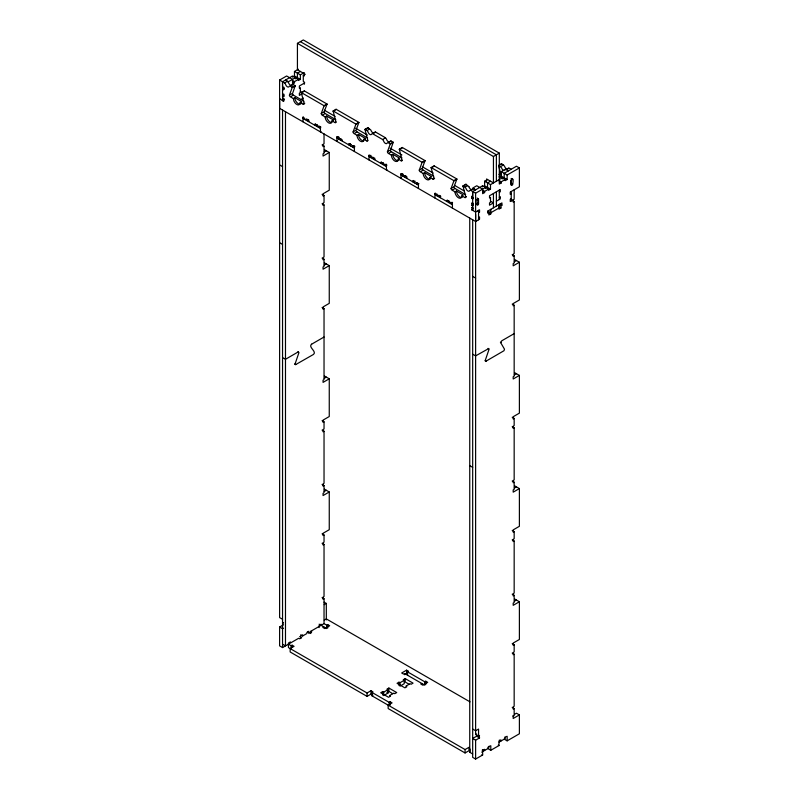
<?xml version="1.0" encoding="UTF-8"?>
<svg xmlns="http://www.w3.org/2000/svg" width="799" height="799" viewBox="0 0 799 799"><rect width="100%" height="100%" fill="white"/><g stroke="black" fill="none" stroke-linecap="round" stroke-linejoin="round"><path stroke-width="1.2" d="M279.61 101.253L279.61 617.587L282.546 619.285M284.015 87.301L282.546 87.021L282.546 81.738L292.514 75.985L298.407 79.371L298.407 80.499L300.364 79.371L300.364 74.846L304.289 72.579M473.417 198.631L471.7 198.492L471.7 196.224L472.678 196.794L472.678 191.51L482.656 185.748L488.519 189.153L488.519 190.282L490.486 189.153L490.486 184.629L484.613 181.223L487.56 179.525M298.407 79.371L294.481 81.638L294.481 82.766L292.524 83.895L292.524 79.371L286.631 75.985L279.61 80.04L279.61 108.334L475.625 221.493L475.615 193.208L485.592 187.445L485.582 188.584M499.315 179.525L499.315 153.118L493.442 156.514L493.442 182.921L486.581 178.956L486.581 181.223M496.379 181.223L496.379 154.816L300.364 41.648M498.985 208.01L498.985 209.138L500.943 208.01L500.943 205.743L498.985 204.614L498.985 208.01L490.816 212.724L487.879 211.026L487.879 213.293L488.858 212.724L488.858 214.981L490.816 213.852L490.816 209.328M511.23 180.055L511.23 184.909A1.039 0.599 -60 0 0 511.959 185.328A1.039 0.599 -60 0 0 512.698 184.06C514.796 174.791 508.883 179.845 511.23 184.909L512.698 184.06L511.959 183.63M512.698 715.954L514.166 715.664L514.166 708.503L513.188 709.063L513.188 706.805L514.166 706.236L514.166 654.181L513.188 654.751L513.188 652.483L514.166 651.914L514.166 644.753L513.188 645.312L513.188 643.055L519.39 639.47L519.39 601.747L513.188 605.332L513.188 603.065L514.166 602.496L514.166 595.335L513.188 595.894L513.188 593.637L514.166 593.068L514.166 541.013L513.188 541.582L513.188 539.315L514.166 538.746L514.166 531.585L513.188 532.144L513.188 529.887L519.39 526.301L519.39 488.579L513.188 492.164L513.188 489.897L514.166 489.328L514.166 482.167L513.188 482.726L513.188 480.469L514.166 479.899L514.166 427.845L513.188 428.404L513.188 426.147L514.166 425.577L514.166 418.416L513.188 418.976L513.188 416.718L519.39 413.133L519.39 375.41L513.188 378.996L513.188 376.728L514.166 376.159L514.166 305.248L512.209 304.109M324.034 337.028L311.63 344.189C307.745 347.185 317.293 351.48 313.408 354.476L295.7 364.594L295.151 363.705L298.856 352.878L298.267 351.88L285.483 359.28L282.546 357.582M500.803 342.661L500.424 342.222L504.509 349.213L503.949 350.741L486.042 361.158L485.283 360.309L488.988 349.483L488.618 348.614L475.615 355.885L472.678 354.187M291.895 85.094A2.777 1.598 60 0 0 292.174 84.654L292.804 84.314L295.161 85.623L292.224 87.321A1.388 0.799 60 0 1 292.184 87.62L289.418 95.141A1.398 0.809 60 0 0 290.407 96.839L293.343 98.537L293.922 101.064A4.854 2.796 60 0 0 299.625 104.359L300.204 102.492L303.141 104.19A1.398 0.809 60 0 0 304.129 103.62L301.363 92.924A1.388 0.799 60 0 1 301.323 92.574L304.259 90.876L327.001 104.01L324.054 105.708A1.388 0.799 60 0 1 324.014 106.007L321.258 113.518A1.398 0.809 60 0 0 322.237 115.216L325.183 116.914L326.651 116.065L333.513 120.02L333.323 121.208M353.088 131.885A1.398 0.809 60 0 0 354.077 133.593L357.013 135.291L358.481 134.442L365.343 138.407L365.163 139.585M433.807 176.229L423.18 170.097A1.398 0.809 60 0 1 422.202 168.389L424.968 160.889A1.388 0.799 60 0 0 425.008 160.589L402.267 147.465L399.33 149.163A1.388 0.799 60 0 0 399.37 149.513L402.057 160.589A1.398 0.809 60 0 1 401.148 160.779L398.212 159.081L397.632 160.939A4.854 2.796 60 0 1 391.929 157.653L391.35 155.116L388.404 153.418A1.398 0.809 60 0 1 387.875 152.929A1.398 0.809 60 0 1 387.585 152.429A1.398 0.809 60 0 1 387.425 151.71L390.192 144.21A1.398 0.809 60 0 0 390.232 143.91L393.168 142.212L390.811 140.904L390.182 141.233A2.777 1.598 60 0 1 388.334 141.683A2.777 1.598 60 0 1 386.476 139.106L385.557 137.818L375.54 132.035L374.621 132.254A2.777 1.598 60 0 1 372.773 132.694A2.777 1.598 60 0 1 370.926 130.117L367.93 127.64L364.993 129.338A1.388 0.799 60 0 0 365.033 129.688L367.8 140.384L366.811 140.954L363.875 139.256A4.854 2.796 60 0 1 360.449 141.233A4.854 2.796 60 0 1 357.013 135.291M333.513 120.02L332.034 120.869L331.465 122.736A4.854 2.796 60 0 1 327.61 122.107A4.854 2.796 60 0 1 325.183 116.914M423.18 173.493L424.659 172.644L431.52 176.609L430.042 177.458L429.463 179.326A4.854 2.796 60 0 1 425.617 178.686A4.854 2.796 60 0 1 423.19 173.493L420.244 171.795A1.398 0.809 60 0 1 419.255 170.087M284.025 88.15L284.015 89.498L282.546 89.278L284.015 88.429M500.793 342.431L501.772 340.793L514.166 333.632M295.161 85.623A1.388 0.799 60 0 1 295.121 85.922L292.434 93.892A1.398 0.809 60 0 0 293.343 95.141L303.96 101.263M327.001 104.01A1.388 0.799 60 0 1 326.961 104.309L324.194 111.82A1.398 0.809 60 0 0 325.183 113.518L335.8 119.65M332.034 120.869L334.981 122.567L335.96 122.007L333.203 111.301A1.388 0.799 60 0 1 333.153 110.961L336.099 109.263L358.831 122.387A1.398 0.809 60 0 1 358.791 122.686L356.034 130.197A1.398 0.809 60 0 0 357.013 131.895L367.63 138.027M393.168 142.212A1.398 0.809 60 0 1 393.128 142.512L390.441 150.482A1.398 0.809 60 0 0 391.35 151.72L401.967 157.852M455.021 191.88L456.489 191.031L463.35 194.986L461.882 195.835A4.844 2.796 60 0 1 461.293 197.703A4.854 2.796 60 0 1 455.6 194.417A4.844 2.796 60 0 1 455.021 191.88L452.084 190.182A1.398 0.809 60 0 1 451.095 188.464L453.862 180.974A1.398 0.809 60 0 0 453.902 180.664L456.838 178.966L434.107 165.842L431.16 167.54A1.388 0.799 60 0 0 431.2 167.89L433.967 178.586A1.398 0.809 60 0 1 432.988 179.156L430.042 177.458M456.838 178.966A1.398 0.809 60 0 1 456.798 179.276L454.042 186.786A1.398 0.809 60 0 0 455.021 188.484L465.637 194.606M304.289 84.275L304.289 82.007L303.3 81.448L303.3 75.406L304.289 75.975L304.289 73.708L297.428 69.753L297.428 43.346L303.3 39.95L499.315 153.118M292.514 77.113L294.471 75.985L294.471 71.461L298.387 69.193M300.364 71.451L297.408 73.158L297.408 77.683L295.45 78.811L295.46 77.673L288.439 81.728L285.503 80.03L288.479 82.517A2.777 1.598 60 0 0 291.455 85.333M279.61 80.04L284.614 82.926L287.061 81.518M303.3 75.406L305.268 74.277M290.646 85.853L293.093 84.434M292.674 87.341L295.121 85.922M282.546 93.992L284.015 94.282M304.759 82.866L299.365 85.982L299.365 88.24L300.354 87.68L300.354 92.584L299.365 93.143L299.365 95.411L302.312 93.713M284.174 95.321L282.546 96.26L284.015 96.539M289.418 95.141L291.875 93.723M282.546 98.337L284.015 98.617M284.015 100.884L282.546 100.594L284.504 99.466M290.896 96.549L293.343 95.141M301.363 92.924L303.32 91.795M293.343 98.537L294.811 97.688L301.672 101.643L300.204 102.492M300.554 99.635L303.29 98.047M303.141 104.19L304.779 103.251M303.39 121.378L302.801 121.718L303.29 116.914M324.504 105.718L326.961 104.309M308.024 119.46L306.397 120.399L306.886 118.991M306.397 119.271L308.843 120.12M321.258 113.518L323.705 112.1M309.093 121.108L308.354 121.538L308.354 120.399M322.726 114.936L325.183 113.518M333.203 111.301L335.161 110.172M316.883 124.614A1.059 0.609 0 0 1 316.364 124.454L314.886 125.303L315.375 123.895M314.886 124.175L317.333 125.024M317.333 126.152L316.843 126.442L316.843 125.303M320.119 126.442L318.481 127.381L318.971 125.962M318.481 126.252L320.928 127.101M321.028 131.565L320.439 131.905L320.439 127.381M355.545 130.487L353.098 131.895L355.855 124.384A1.398 0.809 60 0 0 355.895 124.085L358.831 122.387M356.344 124.105L358.791 122.686M337.368 140.994L336.779 141.343L337.268 136.529M338.746 136.809L336.779 137.937L354.426 148.125M310.801 633.527L310.801 631.27L324.034 623.629L324.034 598.731L323.056 599.3L323.056 597.033L324.034 596.463L324.034 544.409L323.056 544.978L323.056 542.711L324.034 542.141L324.034 534.98L323.056 535.54L323.056 533.283L329.258 529.697L329.258 491.974L323.056 495.56L323.056 493.293L324.034 492.723L324.034 485.562L323.056 486.122L323.056 483.864L324.034 483.295L324.034 431.24L323.056 431.81L323.056 429.542L324.034 428.973L324.034 421.812L323.056 422.371L323.056 420.114L329.258 416.529L329.258 378.806L323.056 382.391L323.056 380.124L324.034 379.555L324.034 308.644L323.056 309.203L323.056 306.946L329.258 303.36L329.258 265.638L323.056 269.223L323.056 266.956L324.034 266.387L324.034 259.226L323.056 259.785L323.056 257.528L324.034 256.958L324.034 204.904L323.056 205.463L323.056 203.206L324.034 202.636L324.034 195.475L323.056 196.035L323.056 193.777L329.258 190.192L329.258 152.469L323.056 156.055L323.056 153.788L324.034 153.218L324.034 146.057L323.056 146.617L323.056 144.359L324.034 143.79L324.034 133.872M336.779 136.809L339.225 137.658M339.225 138.796L338.736 139.076L338.736 137.947M340.863 139.735L340.374 140.015L340.863 138.607M354.566 133.313L357.013 131.895M324.254 151.96L326.322 150.771M365.033 129.688L367.48 128.269M364.993 129.338L367.061 130.527L369.508 129.118M350.342 145.198L350.342 144.07L348.863 144.919L349.353 143.51M348.863 143.79L351.31 144.639M373.093 133.453L375.54 132.035M354.576 145.768L352.459 146.996L352.948 145.578M363.875 139.256L365.343 138.407M352.459 145.867L354.906 146.716M367.061 130.527L367.979 131.815A2.777 1.598 60 0 0 369.827 134.392A2.777 1.598 60 0 0 371.685 133.952L372.604 133.733L382.621 139.515L385.068 138.097M388.654 142.432L391.101 141.014M369.378 159.48L368.788 159.82L369.278 155.016M370.756 155.296L368.788 156.424L386.436 166.611M390.681 143.93L393.128 142.512M368.788 155.296L371.245 156.145M371.245 157.273L370.756 157.563L370.756 156.424M372.873 158.222L372.384 158.502L372.873 157.083M372.384 157.373L374.831 158.222M387.425 151.72L389.882 150.302M375.081 159.211L374.341 159.63L374.341 158.502M388.903 153.138L391.35 151.72M399.37 149.513L401.817 148.095M391.35 155.116L392.818 154.267L399.68 158.232L398.212 159.081M382.351 162.557L380.883 163.405L381.373 161.987M380.883 162.277L383.33 163.126M383.33 164.254L382.841 164.534L382.841 163.405M386.596 164.254L384.469 165.483L384.958 164.065M384.469 164.344L386.926 165.193M401.148 160.779L402.127 160.209M387.026 169.668L386.436 170.007L386.436 165.483M401.398 177.967L400.808 178.307L401.298 173.493M421.712 168.689L419.265 170.097L422.022 162.587A1.388 0.799 60 0 0 422.062 162.287L425.008 160.589M422.511 162.307L424.968 160.889M402.776 173.773L400.818 174.911L418.456 185.088M400.808 173.782L403.255 174.631M403.255 175.76L402.766 176.04L402.766 174.911M406.032 176.04L404.404 176.988L404.893 175.57M404.404 175.85L406.851 176.699M407.091 177.698L406.361 178.117L406.361 176.988M420.733 171.515L423.18 170.097M431.2 167.89L433.657 166.472M415.11 181.213A1.039 0.599 0 0 1 414.381 181.043L412.893 181.892L413.383 180.474M416.978 183.68L416.489 183.96L416.978 182.552M416.489 182.831L418.936 183.68M432.988 179.156L434.616 178.207M454.351 180.684L456.798 179.276M434.786 197.922L435.275 193.108M434.786 193.398L437.233 194.247M437.233 195.375L436.743 195.655L436.743 194.527M440.009 195.655L438.371 196.604L438.871 195.186M451.095 188.484L453.552 187.066M438.371 195.465L440.828 196.314M452.574 189.892L455.021 188.484M324.254 265.128L326.322 263.94M461.882 195.835L464.818 197.533A1.398 0.809 60 0 0 465.807 196.963L463.04 186.267A1.388 0.799 60 0 1 463.001 185.917L465.937 184.219L468.933 186.706M511.23 169.248L508.873 167.94L508.234 168.279A2.777 1.598 60 0 1 506.386 168.719A2.777 1.598 60 0 1 504.539 166.142L501.552 163.665L498.606 165.363L501.602 167.84A2.777 1.598 60 0 0 504.029 170.656M463.04 186.267L465.487 184.859M499.954 164.954L501.592 164.015A1.388 0.799 60 0 1 501.552 163.665M463.001 185.917L465.068 187.116L467.515 185.698M501.163 166.272L503.62 164.854M448.668 200.779A1.059 0.609 0 0 1 448.349 200.649L446.871 201.508L447.36 200.09M446.871 200.369L449.318 201.218M501.283 176.13L499.315 177.258L499.315 176.13L505.188 179.535L505.188 180.664L507.145 179.535L501.283 176.13L501.283 171.605L505.358 169.248L508.304 170.946M449.318 202.357L448.828 202.636L448.828 201.508M471.1 190.032L473.547 188.614L475.615 189.812L472.688 188.105L476.773 185.748L482.646 189.153L482.646 193.678L484.603 192.549L484.603 191.41L488.519 189.153M508.673 168.339L505.437 169.758M452.584 202.357L450.466 203.575L450.956 202.167M498.956 174.432L500.434 173.583A4.844 2.796 60 0 1 500.364 174.312M490.496 181.223L487.54 182.931L487.54 187.455M464.818 197.533L466.456 196.594M500.923 176.689L501.412 176.409L498.876 166.601M490.486 184.629L502.261 177.827L502.241 178.966M507.145 179.535L507.145 175.001L519.39 167.93L519.39 186.796L510.251 192.07L510.251 194.337L511.23 193.767M471.7 198.492L473.328 197.543M499.305 180.664L501.263 181.792L505.188 179.535M501.263 181.792L501.263 182.931L499.305 184.06L499.305 179.535M477.093 199.9L478.561 199.051L477.582 198.492M511.23 180.194L512.698 179.346L511.13 178.437M473.168 205.752L471.7 205.463L472.189 202.916M473.417 203.345L471.7 203.206M471.7 205.463L473.328 204.524M478.561 212.634L479.54 212.065L479.54 209.807L475.615 212.065L471.7 209.807L472.189 207.261M499.315 192.349L500.294 191.78L500.294 189.523L489.517 195.745L489.517 198.012L490.496 197.443L490.496 202.347L489.517 202.916L489.517 205.173L493.442 202.916L490.496 201.218M473.168 207.82L471.7 207.54M471.7 209.807L473.328 208.859M499.315 197.253L500.294 196.684L500.294 198.951L496.379 201.218M487.879 211.026L501.922 202.916L501.922 205.183L500.943 205.743M478.561 217.538L479.54 216.968L479.54 219.236L475.615 221.503M511.23 198.671L510.251 199.241L510.251 201.508L514.166 199.241L514.166 189.812M514.166 305.248L513.188 305.807L513.188 303.55L519.39 299.965L519.39 262.242L513.188 265.827L513.188 263.56L514.166 262.991L514.166 255.83L513.188 256.389L513.188 254.132L514.166 253.563L514.166 201.508L513.188 202.067L513.188 199.81M514.386 261.732L516.454 260.544M324.254 378.307L326.322 377.108M514.386 374.901L516.454 373.712M324.254 491.475L326.322 490.276M514.386 488.069L516.454 486.881M283.525 622.491L282.546 623.06L283.036 623.34M299.695 636.543L301.652 637.682L299.695 638.81L298.716 638.241L282.546 647.58L279.61 645.882L279.61 627.025L283.525 624.758M283.525 628.154L282.546 628.723L279.61 627.025M324.254 604.643L326.322 603.445L326.322 619.944M324.234 620.114L326.322 618.915L470.002 701.862M290.387 641.927L288.429 643.055L288.429 647.58L367.061 692.983L370.986 690.716L372.943 691.844L371.964 692.413L371.964 695.809L465.068 749.562L468.983 747.305L468.983 750.69L465.068 752.958L388.164 708.553L388.164 705.167L392.079 702.9L390.122 701.772L389.143 702.331L371.964 692.413M300.674 634.845L302.641 635.984L306.886 633.527L306.886 632.399L308.843 631.27L308.843 633.527M288.429 644.184L291.136 645.752L292.114 645.183L294.072 646.321L290.157 648.578L290.157 651.974L367.061 696.378L370.986 694.111L372.943 695.24L371.964 695.809M323.805 626.885L322.826 627.455L324.784 628.583L329.687 625.757L327.73 624.628L326.741 625.188L323.925 623.56M514.386 601.248L516.454 600.049M407.57 675.255L407.57 671.859L408.549 671.29L406.591 670.161L401.687 672.988L403.645 674.116L404.634 673.557L424.748 685.172M404.634 674.686L406.591 673.557L406.591 670.161M387.905 689.737L383.66 692.184L382.671 691.624L380.714 692.753L388.554 697.277L390.511 696.149L389.532 695.579L393.787 693.133L394.766 693.692L396.723 692.563L388.883 688.039L386.926 689.167L387.905 689.737L387.905 693.133L383.66 695.579M399.989 682.755L399.011 682.186L397.053 683.325L404.893 687.849L406.851 686.721L405.872 686.151L410.117 683.704L411.095 684.264L413.053 683.135L405.213 678.611L403.255 679.739L404.234 680.309L404.234 683.704L399.989 686.151L399.989 682.755L404.234 680.309M392.798 693.692L388.883 691.435L386.926 692.563L387.905 693.133M421.812 683.475L420.833 684.034L422.791 685.172L427.695 682.346L425.737 681.207L424.748 681.777L407.57 671.859M475.615 214.422L475.615 734.531L476.603 733.961L476.603 736.229L472.678 738.496L475.615 740.184L479.54 737.926L479.05 735.38M514.386 714.416L516.454 713.217L519.39 714.915L519.39 733.772L507.145 740.853L504.199 739.155M475.615 734.531L478.561 736.229L479.54 735.659M519.39 714.915L513.188 718.501L513.188 716.234M482.157 750.181L484.603 749.332L484.603 750.471L482.966 749.522M488.359 746.606L490.806 745.757L490.806 750.281L498.976 745.567L498.976 741.033L500.933 739.904L500.933 741.033L499.305 740.094M504.698 737.167L507.145 736.318L507.145 740.853M481.697 752.149L488.848 748.014L488.848 746.885M499.125 742.081L505.298 738.516L505.188 737.457M472.678 219.795L472.678 757.352L475.615 759.05L482.646 754.995L482.646 750.471M430.411 178.886L429.463 179.056A4.854 2.806 60 0 1 426.706 177.458L425.757 176.199A4.854 2.806 60 0 1 424.649 172.644M462.241 197.263L461.303 197.433A4.854 2.806 60 0 1 458.546 195.845L457.597 194.586A4.874 2.816 60 0 1 456.678 192.419L456.489 191.031M331.955 122.447L331.455 122.467A4.854 2.806 60 0 1 328.699 120.879L327.76 119.62A4.864 2.806 60 0 1 327.061 118.192A4.854 2.806 60 0 1 326.641 116.055M363.795 140.824L363.295 140.844A4.854 2.806 60 0 1 360.539 139.256L359.59 137.997A4.854 2.806 60 0 1 358.671 135.84L358.481 134.442M398.122 160.649L397.622 160.669A4.854 2.806 60 0 1 394.876 159.081L393.927 157.822A4.854 2.806 60 0 1 392.818 154.257M311.63 344.189L311.43 344.329M486.251 361.068L486.042 361.158M382.491 162.626L382.671 162.686A1.039 0.599 0 0 0 383.081 162.736M473.547 188.614L472.628 188.834A2.777 1.598 60 0 1 470.781 189.283A2.777 1.598 60 0 1 468.933 186.706M519.39 167.93L516.454 166.232L504.199 173.303L504.199 177.837M297.428 43.346L493.442 156.514M501.283 171.605L507.145 175.001M499.305 181.792L501.263 182.931M294.471 71.461L300.364 74.846M512.209 200.369L514.166 201.508M294.471 75.985L300.364 79.371M490.486 189.153L484.613 185.748L484.613 181.223M292.524 80.499L294.481 81.638M482.646 190.282L484.603 191.41M292.524 81.638L294.481 82.766M482.646 191.41L484.603 192.549M499.964 204.045L501.922 205.183M300.354 91.446L302.312 92.584M292.224 87.321L289.867 86.012L289.228 86.352A2.777 1.598 60 0 1 287.38 86.791A2.777 1.598 60 0 1 285.533 84.215L284.614 82.926M301.323 92.574L324.054 105.708M333.153 110.961L355.895 124.085M390.232 143.91L387.875 142.602L387.235 142.931A2.777 1.598 60 0 1 385.388 143.381A2.777 1.598 60 0 1 383.54 140.804L382.621 139.515M399.33 149.163L422.062 162.287M431.16 167.54L453.902 180.664M475.615 193.208L470.611 190.312L469.682 190.532A2.777 1.598 60 0 1 467.834 190.981A2.777 1.598 60 0 1 465.987 188.404L465.068 187.116M283.066 82.037L282.546 81.738L282.546 100.594M498.985 206.881L500.943 208.01M477.093 198.062L477.822 198.492M324.354 110.192L335.121 116.414M355.585 128.23L367.43 135.061M390.042 148.125L401.897 154.966M422.351 166.781L433.128 172.993M454.661 185.428L464.359 191.031M477.582 203.206L478.561 203.765A1.039 0.599 -60 0 1 477.822 205.043A1.039 0.599 -60 0 1 477.093 204.614L476.354 204.194M487.879 212.154L490.816 213.852M477.902 211.126L479.54 212.065M280.589 99.466L279.61 98.896L283.525 101.163L283.525 98.896M302.801 117.193L304.759 118.332L304.759 119.46M340.374 138.886L342.332 140.015L342.332 141.153M412.893 180.754L414.851 181.892L414.851 183.021M450.466 202.447L452.424 203.575L452.424 208.11M302.811 118.322L320.449 128.509M434.786 194.527L452.434 204.704M322.077 144.919L324.034 146.057M512.209 254.691L514.166 255.83M324.364 149.643L329.258 152.469M514.496 259.405L519.39 262.242M279.61 164.914L282.546 166.611M472.678 276.384L475.625 278.082M322.077 194.337L324.034 195.475M322.077 203.775L324.034 204.904M488.059 348.384L488.888 348.823M322.077 258.087L324.034 259.226M324.364 262.811L329.258 265.638M514.496 372.584L519.39 375.41M485.013 360.748L485.842 361.198M279.61 242.716L282.546 244.414M322.077 307.505L324.034 308.644M512.209 417.278L514.166 418.416M512.209 426.716L514.166 427.845M297.927 351.78L298.756 352.229M512.209 481.028L514.166 482.167M324.364 375.979L329.258 378.806M514.496 485.752L519.39 488.579M294.801 363.964L295.7 364.594M295.001 364.284L295.52 364.574M469.742 465.657L472.678 467.355M322.077 420.673L324.034 421.812M512.209 530.446L514.166 531.585M322.077 430.112L324.034 431.24M512.209 539.884L514.166 541.013M322.077 484.434L324.034 485.562M512.209 594.196L514.166 595.335M324.364 489.148L329.258 491.974M514.496 598.92L519.39 601.747M322.077 533.842L324.034 534.98M512.209 643.614L514.166 644.753M322.077 543.28L324.034 544.409M512.209 653.053L514.166 654.181M322.077 597.602L324.034 598.731M512.209 707.375L514.166 708.503M324.114 602.176L326.322 603.445M319.131 624.189L326.741 628.583L326.741 625.188M409.138 684.264L405.213 682.006L405.213 678.611M310.801 631.27L311.78 631.829L309.822 632.968L307.865 631.829M472.678 729.058L475.615 730.755L478.561 729.058L478.561 736.229M498.246 745.137L498.976 745.567M476.603 736.229L479.54 737.926M490.806 750.281L487.869 748.583L487.869 747.455M481.907 754.566L482.646 754.995M282.546 644.184L285.483 645.882L285.483 111.73M472.678 753.956L469.742 752.259L469.742 218.107M511.23 191.51L511.23 200.939M499.315 190.082L499.315 199.52M496.379 191.78L496.379 206.122M493.442 193.478L493.442 207.82M482.656 185.748L482.656 186.876M478.561 210.367L478.561 219.805M475.615 740.184L475.615 759.05M472.678 191.51L472.678 210.367M469.972 748.993L469.972 752.388M465.068 749.562L465.068 752.958M440.339 196.604L440.339 197.733M425.737 681.207L425.737 684.603M424.748 681.777L424.748 684.034M418.446 183.96L418.446 188.494M399.011 682.186L399.011 685.582M390.122 701.772L390.122 705.167M389.143 702.331L389.143 704.598M388.883 688.039L388.883 691.435M383.66 692.184L383.66 694.451M382.671 691.624L382.671 695.02M370.986 690.716L370.986 694.111M367.061 692.983L367.061 696.378M354.416 146.996L354.416 151.52M350.821 144.919L350.821 146.057M350.332 144.07L350.332 144.749M327.73 624.628L327.73 628.024M321.098 625.327L321.098 624.189L319.131 625.327L319.131 627.585M302.641 635.984L302.641 634.845L300.674 635.984L300.674 638.241M292.114 645.183L292.114 647.45M291.136 645.752L291.136 649.148M283.525 87.58L283.525 89.848M283.525 94.562L283.525 96.829M282.546 110.032L282.546 647.58M501.392 176.609A1.378 0.799 60 0 1 501.253 176.939M402.306 147.815A1.388 0.799 60 0 1 402.267 147.465M434.147 166.192A1.388 0.799 60 0 1 434.107 165.842M465.977 184.569A1.388 0.799 60 0 1 465.937 184.219M294.811 97.678A4.854 2.806 60 0 0 295.92 101.233L296.868 102.492A4.854 2.806 60 0 0 299.625 104.09L300.564 103.92A4.854 2.806 60 0 0 300.953 103.66M301.632 102.262A4.854 2.806 60 0 1 301.493 102.821M304.299 91.226A1.388 0.799 60 0 1 304.259 90.876M335.97 121.997A1.398 0.809 60 0 1 334.981 122.567M336.139 109.603A1.388 0.799 60 0 1 336.099 109.263M367.8 140.374A1.398 0.809 60 0 1 366.811 140.954M367.979 127.99A1.388 0.799 60 0 1 367.93 127.64M477.103 199.62L477.093 204.614L478.561 203.765L478.501 198.671L477.103 199.62"/></g></svg>
